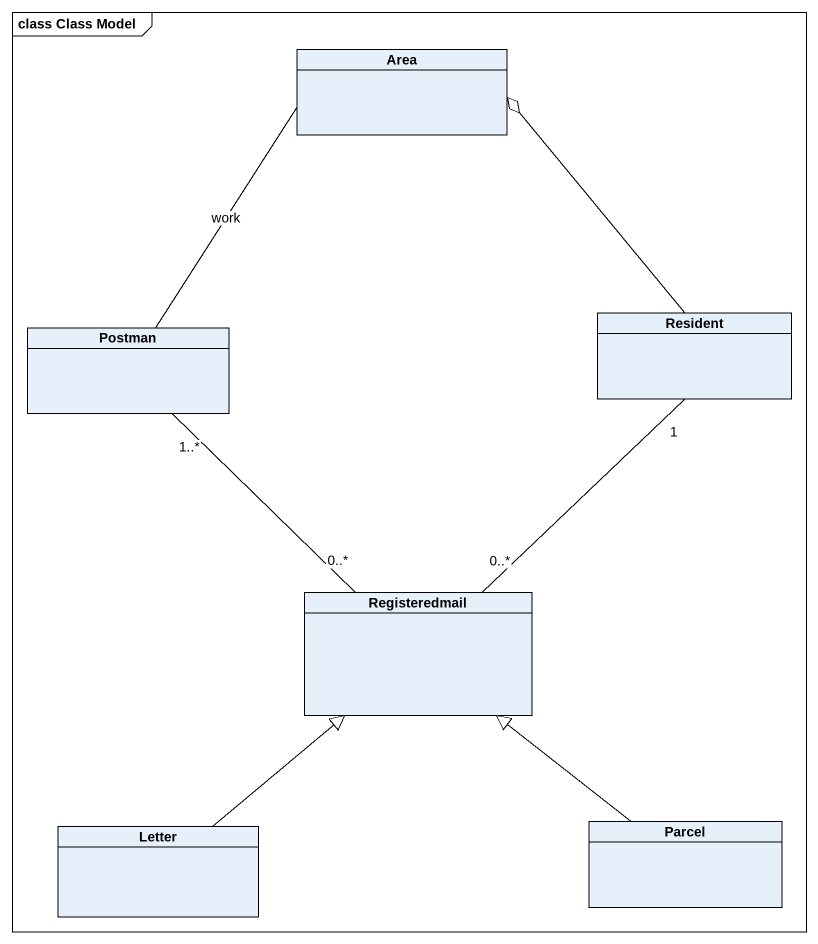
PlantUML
@startuml
mainframe class Class Model
hide circle
hide empty members
class Area
class Postman
class Resident
class Registeredmail
class Letter
class Parcel
Postman -up- Area : work
Postman "1..*" -- "0..*" Registeredmail
Resident -up-o Area
Registeredmail "0..*" -up- "1" Resident
Letter -up-|> Registeredmail
Parcel -up-|> Registeredmail
@enduml
